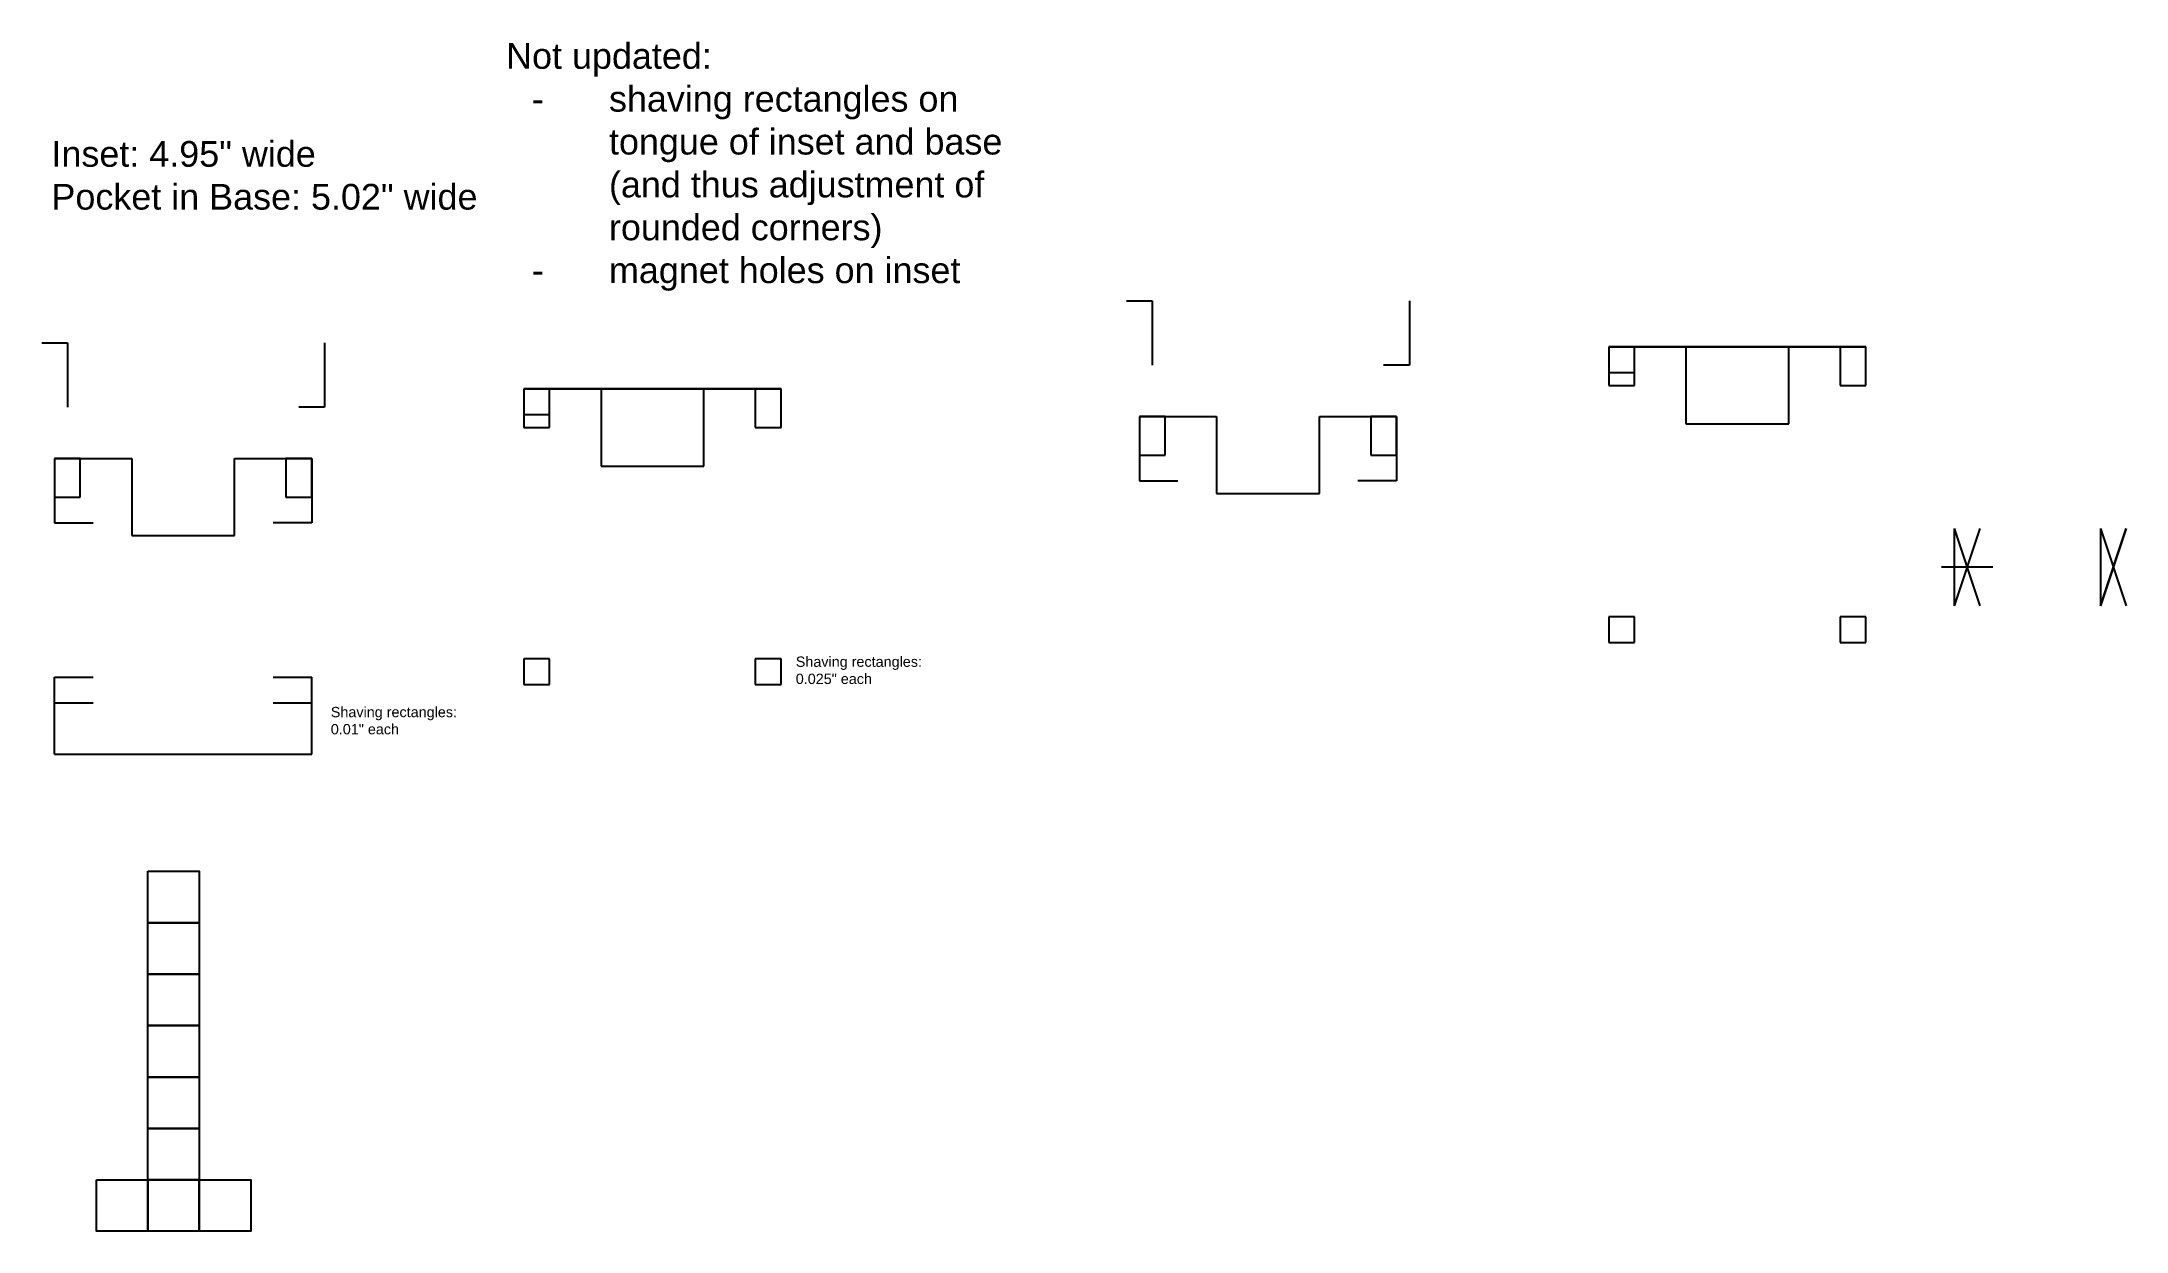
# Model space of a CAD drawing. Header units: inches. Extents: x -52 to -11.5, y 3.8 to 26.9.
import ezdxf

# ---------------------------------------------------------------- set-up
doc = ezdxf.new("R2010")
doc.units = ezdxf.units.IN
doc.header["$MEASUREMENT"] = 0
doc.layers.get('0').update_dxf_attribs({"true_color": 0xc2ced6})
doc.layers.add('Headpost Block Posts', color=9, linetype='Continuous')
doc.layers.add('Sketching Lines', color=4, linetype='Continuous')
doc.layers.add('Objects', color=7, linetype='Continuous', true_color=0xc2ced6)
doc.styles.get("Standard").update_dxf_attribs({"font": 'Arial.ttf'})

msp = doc.modelspace()

# ---------------------------------------------------------------- linework, layer by layer
at = {"layer": 'Objects'}
for p, q in [((-51.989, 21.067, 1.102), (-51.489, 21.067, 1.102)), ((-51.489, 21.067, 1.102), (-51.489, 19.817, 1.102)), ((-46.489, 21.067, 1.102), (-46.489, 19.817, 1.102)), ((-42.613, 20.17), (-37.613, 20.17)), ((-42.613, 20.17), (-42.613, 19.67)), ((-42.113, 20.17), (-42.613, 20.17)), ((-42.613, 20.17, 0.5), (-42.613, 19.42, 0.5)), ((-42.113, 20.17, 0.5), (-42.613, 20.17, 0.5)), ((-42.113, 19.67), (-42.113, 20.17)), ((-42.113, 19.42, 0.5), (-42.113, 20.17, 0.5)), ((-37.613, 20.17, 0.5), (-38.113, 20.17, 0.5)), ((-38.113, 20.17, 0.5), (-38.113, 19.42, 0.5)), ((-37.613, 19.42, 0.5), (-37.613, 20.17, 0.5)), ((-51.489, 19.817, 0.602), (-51.489, 19.817, 1.102)), ((-46.989, 19.817, 0.602), (-46.989, 19.817, 1.102)), ((-46.489, 19.817, 1.102), (-46.989, 19.817, 1.102)), ((-42.613, 19.67), (-42.113, 19.67)), ((-42.613, 19.42, 0.5), (-42.113, 19.42, 0.5)), ((-42.113, 19.42), (-42.113, 19.42, 0.5)), ((-38.113, 19.42, 0.5), (-37.613, 19.42, 0.5)), ((-38.113, 19.42), (-38.113, 19.42, 0.5)), ((-51.739, 18.817, 1.102), (-51.739, 18.067, 1.102)), ((-51.239, 18.817, 1.102), (-51.739, 18.817, 1.102)), ((-51.739, 18.817, 1.102), (-51.739, 17.567, 1.102)), ((-51.239, 18.067, 1.102), (-51.239, 18.817, 1.102)), ((-46.739, 18.817, 1.102), (-47.239, 18.817, 1.102)), ((-47.239, 18.817, 1.102), (-47.239, 18.067, 1.102)), ((-46.739, 18.067, 1.102), (-46.739, 18.817, 1.102)), ((-46.739, 18.817, 1.102), (-46.739, 17.567, 1.102)), ((-51.739, 18.067, 1.102), (-51.239, 18.067, 1.102)), ((-51.239, 18.067, 0.602), (-51.239, 18.067, 1.102)), ((-47.239, 18.067, 1.102), (-46.739, 18.067, 1.102)), ((-47.239, 18.067, 0.602), (-47.239, 18.067, 1.102)), ((-51.739, 17.567, 1.102), (-50.989, 17.567, 1.102)), ((-50.989, 17.567, 1.102), (-50.989, 17.567, 0.602)), ((-46.739, 17.567, 1.102), (-47.489, 17.567, 1.102)), ((-47.489, 17.567, 1.102), (-47.489, 17.567, 0.602)), ((-42.613, 14.92, 0.5), (-42.613, 14.42, 0.5)), ((-42.113, 14.92, 0.5), (-42.613, 14.92, 0.5)), ((-42.613, 14.92), (-42.613, 14.42)), ((-42.113, 14.92), (-42.613, 14.92)), ((-42.113, 14.42, 0.5), (-42.113, 14.92, 0.5)), ((-42.113, 14.92), (-42.113, 14.92, 0.5)), ((-42.113, 14.42), (-42.113, 14.92)), ((-38.113, 14.92, 0.5), (-38.113, 14.42, 0.5)), ((-37.613, 14.92, 0.5), (-38.113, 14.92, 0.5)), ((-38.113, 14.92), (-38.113, 14.92, 0.5)), ((-37.613, 14.42, 0.5), (-37.613, 14.92, 0.5)), ((-51.739, 14.567, 1.102), (-50.989, 14.567, 1.102)), ((-50.989, 14.567, 1.102), (-50.989, 14.567, 0.602)), ((-47.489, 14.567, 1.102), (-46.739, 14.567, 1.102)), ((-47.489, 14.567, 1.102), (-47.489, 14.567, 0.602)), ((-42.613, 14.42, 0.5), (-42.113, 14.42, 0.5)), ((-42.613, 14.42), (-42.113, 14.42)), ((-38.113, 14.42, 0.5), (-37.613, 14.42, 0.5)), ((-51.739, 14.067, 1.102), (-50.989, 14.067, 1.102)), ((-50.989, 14.067, 1.102), (-50.989, 14.067, 0.602)), ((-47.489, 14.067, 1.102), (-46.739, 14.067, 1.102)), ((-47.489, 14.067, 1.102), (-47.489, 14.067, 0.602))]:
    msp.add_line(p, q, dxfattribs=at)
at = {"layer": 'Objects', "extrusion": (0, 1, 0)}
msp.add_line((-37.613, 20.17, 0.5), (-42.613, 20.17, 0.5), dxfattribs=at)
at = {"layer": 'Objects', "extrusion": (0, -1, 0)}
for p, q in [((-42.613, 20.17, 0.5), (-41.113, 20.17, 0.5)), ((-41.113, 20.17, 0.5), (-41.113, 18.67, 0.5)), ((-39.113, 18.67, 0.5), (-39.113, 20.17, 0.5)), ((-39.113, 20.17, 0.5), (-37.613, 20.17, 0.5)), ((-51.739, 18.817, 1.102), (-50.239, 18.817, 1.102)), ((-50.239, 18.817, 1.102), (-50.239, 17.317, 1.102)), ((-48.239, 17.317, 1.102), (-48.239, 18.817, 1.102)), ((-48.239, 18.817, 1.102), (-46.739, 18.817, 1.102)), ((-41.113, 18.67, 0.5), (-39.113, 18.67, 0.5)), ((-50.239, 17.317, 1.102), (-48.239, 17.317, 1.102))]:
    msp.add_line(p, q, dxfattribs=at)
at = {"layer": 'Sketching Lines'}
for p, q in [((-30.895, 21.884, 1.102), (-30.395, 21.884, 1.102)), ((-30.395, 21.884, 1.102), (-30.395, 20.634, 1.102)), ((-25.395, 21.884, 1.102), (-25.395, 20.634, 1.102)), ((-21.519, 20.987), (-16.519, 20.987)), ((-21.519, 20.987), (-21.519, 20.487)), ((-21.019, 20.987), (-21.519, 20.987)), ((-21.519, 20.987, 0.5), (-21.519, 20.237, 0.5)), ((-21.019, 20.987, 0.5), (-21.519, 20.987, 0.5)), ((-21.019, 20.487), (-21.019, 20.987)), ((-21.019, 20.237, 0.5), (-21.019, 20.987, 0.5)), ((-16.519, 20.987, 0.5), (-17.019, 20.987, 0.5)), ((-17.019, 20.987, 0.5), (-17.019, 20.237, 0.5)), ((-16.519, 20.237, 0.5), (-16.519, 20.987, 0.5)), ((-30.395, 20.634, 0.602), (-30.395, 20.634, 1.102)), ((-25.895, 20.634, 0.602), (-25.895, 20.634, 1.102)), ((-25.395, 20.634, 1.102), (-25.895, 20.634, 1.102)), ((-21.519, 20.487), (-21.019, 20.487)), ((-21.519, 20.237, 0.5), (-21.019, 20.237, 0.5)), ((-21.019, 20.237), (-21.019, 20.237, 0.5)), ((-17.019, 20.237, 0.5), (-16.519, 20.237, 0.5)), ((-17.019, 20.237), (-17.019, 20.237, 0.5)), ((-30.645, 19.634, 1.102), (-30.645, 18.884, 1.102)), ((-30.145, 19.634, 1.102), (-30.645, 19.634, 1.102)), ((-30.645, 19.634, 1.102), (-30.645, 18.384, 1.102)), ((-30.145, 18.884, 1.102), (-30.145, 19.634, 1.102)), ((-25.645, 19.634, 1.102), (-26.145, 19.634, 1.102)), ((-26.145, 19.634, 1.102), (-26.145, 18.884, 1.102)), ((-25.645, 18.884, 1.102), (-25.645, 19.634, 1.102)), ((-25.645, 19.634, 1.102), (-25.645, 18.384, 1.102)), ((-30.645, 18.884, 1.102), (-30.145, 18.884, 1.102)), ((-30.145, 18.884, 0.602), (-30.145, 18.884, 1.102)), ((-26.145, 18.884, 1.102), (-25.645, 18.884, 1.102)), ((-26.145, 18.884, 0.602), (-26.145, 18.884, 1.102)), ((-30.645, 18.384, 1.102), (-29.895, 18.384, 1.102)), ((-29.895, 18.384, 1.102), (-29.895, 18.384, 0.602)), ((-25.645, 18.384, 1.102), (-26.395, 18.384, 1.102)), ((-26.395, 18.384, 1.102), (-26.395, 18.384, 0.602)), ((-14.299, 17.454, 0.943), (-14.799, 15.954, 0.943)), ((-14.799, 17.454, 1.943), (-14.299, 15.954, 0.943)), ((-14.299, 17.454, 0.193), (-14.799, 15.954, 0.193)), ((-11.454, 17.454, 0.943), (-11.954, 15.954, 0.943)), ((-11.454, 17.454, 0.193), (-11.954, 15.954, 0.193)), ((-11.954, 15.954, 1.443), (-11.454, 17.454, 1.443)), ((-14.049, 16.704, 1.443), (-15.049, 16.704, 1.443)), ((-14.799, 15.954, 1.943), (-14.799, 15.954, 0.943)), ((-14.799, 15.954, -0.057), (-14.799, 15.954, 0.193)), ((-11.954, 15.954, -0.057), (-11.954, 15.954, 0.193)), ((-21.519, 15.737, 0.5), (-21.519, 15.237, 0.5)), ((-21.019, 15.737, 0.5), (-21.519, 15.737, 0.5)), ((-21.519, 15.737), (-21.519, 15.237)), ((-21.019, 15.737), (-21.519, 15.737)), ((-21.019, 15.237, 0.5), (-21.019, 15.737, 0.5)), ((-21.019, 15.737), (-21.019, 15.737, 0.5)), ((-21.019, 15.237), (-21.019, 15.737)), ((-17.019, 15.737, 0.5), (-17.019, 15.237, 0.5)), ((-16.519, 15.737, 0.5), (-17.019, 15.737, 0.5)), ((-17.019, 15.737), (-17.019, 15.737, 0.5)), ((-16.519, 15.237, 0.5), (-16.519, 15.737, 0.5)), ((-21.519, 15.237, 0.5), (-21.019, 15.237, 0.5)), ((-21.519, 15.237), (-21.019, 15.237)), ((-17.019, 15.237, 0.5), (-16.519, 15.237, 0.5)), ((-51.739, 13.067, 1.102), (-51.739, 14.567, 1.102)), ((-46.739, 13.067, 1.102), (-46.739, 14.567, 1.102)), ((-51.739, 13.067, 1.102), (-51.739, 14.067, 1.102)), ((-46.739, 13.067, 1.102), (-46.739, 14.067, 1.102))]:
    msp.add_line(p, q, dxfattribs=at)
at = {"layer": 'Sketching Lines', "extrusion": (0, 1, 0)}
msp.add_line((-16.519, 20.987, 0.5), (-21.519, 20.987, 0.5), dxfattribs=at)
at = {"layer": 'Sketching Lines', "extrusion": (0, -1, 0)}
for p, q in [((-21.519, 20.987, 0.5), (-20.019, 20.987, 0.5)), ((-20.019, 20.987, 0.5), (-20.019, 19.487, 0.5)), ((-18.019, 19.487, 0.5), (-18.019, 20.987, 0.5)), ((-18.019, 20.987, 0.5), (-16.519, 20.987, 0.5)), ((-30.645, 19.634, 1.102), (-29.145, 19.634, 1.102)), ((-29.145, 19.634, 1.102), (-29.145, 18.134, 1.102)), ((-27.145, 18.134, 1.102), (-27.145, 19.634, 1.102)), ((-27.145, 19.634, 1.102), (-25.645, 19.634, 1.102)), ((-20.019, 19.487, 0.5), (-18.019, 19.487, 0.5)), ((-29.145, 18.134, 1.102), (-27.145, 18.134, 1.102)), ((-51.739, 13.067, 0.602), (-46.739, 13.067, 0.602))]:
    msp.add_line(p, q, dxfattribs=at)
at = {"layer": 'Sketching Lines', "extrusion": (1, 0, 0)}
for p, q in [((-14.799, 17.454, 0.943), (-14.299, 15.954, 0.943)), ((-14.299, 17.454, -0.057), (-14.299, 17.454, 0.193)), ((-11.954, 17.454, 0.943), (-11.454, 15.954, 0.943)), ((-11.454, 17.454, -0.057), (-11.454, 17.454, 0.193))]:
    msp.add_line(p, q, dxfattribs=at)
at = {"layer": 'Sketching Lines', "extrusion": (-1, 0, 0)}
for p, q in [((-14.799, 16.704, 1.537), (-14.799, 16.704, 1.349)), ((-14.549, 16.704, 1.443), (-14.549, 16.704, -0.057))]:
    msp.add_line(p, q, dxfattribs=at)
at = {"layer": 'Sketching Lines', "extrusion": (0, 1, 0), "elevation": 17.454}
msp.add_lwpolyline([(14.799, 1.943), (14.799, 0.943)], dxfattribs=at)
at = {"layer": 'Sketching Lines', "elevation": 1.443}
for points in [[(-14.799, 17.454), (-14.799, 15.954)], [(-11.954, 17.454), (-11.954, 15.954)]]:
    msp.add_lwpolyline(points, dxfattribs=at)
at = {"layer": 'Sketching Lines'}
for points in [[(-49.924, 10.789), (-48.924, 10.789), (-48.924, 9.789), (-49.924, 9.789), (-49.924, 10.789)], [(-49.924, 9.789), (-48.924, 9.789), (-48.924, 8.789), (-49.924, 8.789), (-49.924, 9.789)], [(-49.924, 8.789), (-48.924, 8.789), (-48.924, 7.789), (-49.924, 7.789), (-49.924, 8.789)], [(-49.924, 7.789), (-48.924, 7.789), (-48.924, 6.789), (-49.924, 6.789), (-49.924, 7.789)], [(-49.924, 6.789), (-48.924, 6.789), (-48.924, 5.789), (-49.924, 5.789), (-49.924, 6.789)], [(-49.924, 5.789), (-48.924, 5.789), (-48.924, 4.789), (-49.924, 4.789), (-49.924, 5.789)], [(-50.924, 4.789), (-49.924, 4.789), (-49.924, 3.789), (-50.924, 3.789), (-50.924, 4.789)], [(-49.924, 4.789), (-48.924, 4.789), (-48.924, 3.789), (-49.924, 3.789), (-49.924, 4.789)], [(-48.924, 4.789), (-47.924, 4.789), (-47.924, 3.789), (-48.924, 3.789), (-48.924, 4.789)]]:
    msp.add_lwpolyline(points, close=True, dxfattribs=at)

# ---------------------------------------------------------------- texts
at = {"insert": (-51.799, 24.989), "char_height": 0.5, "attachment_point": 1}
msp.add_mtext_dynamic_manual_height_columns('Inset: 4.95" wide\\PPocket in Base: 5.02" wide', width=9.58833, gutter_width=1, heights=[0], dxfattribs=at)
at = {"layer": 'Headpost Block Posts', "attachment_point": 1}
for s, width, insert, char_height in [('Not updated:\\P\\pi-1.5,l2,t2;-^Ishaving rectangles on tongue of inset and base (and thus adjustment of rounded corners)\\P-^Imagnet holes on inset', 9.97564, (-42.958, 26.894), 0.5), ('Shaving rectangles: 0.025" each', 2.6961, (-37.326, 14.965), 0.2), ('Shaving rectangles: 0.01" each', 2.84671, (-46.367, 13.986), 0.2)]:
    msp.add_mtext_dynamic_manual_height_columns(s, width=width, gutter_width=1, heights=[0], dxfattribs=dict(at, insert=insert, char_height=char_height))

doc.saveas('drawing.dxf')
